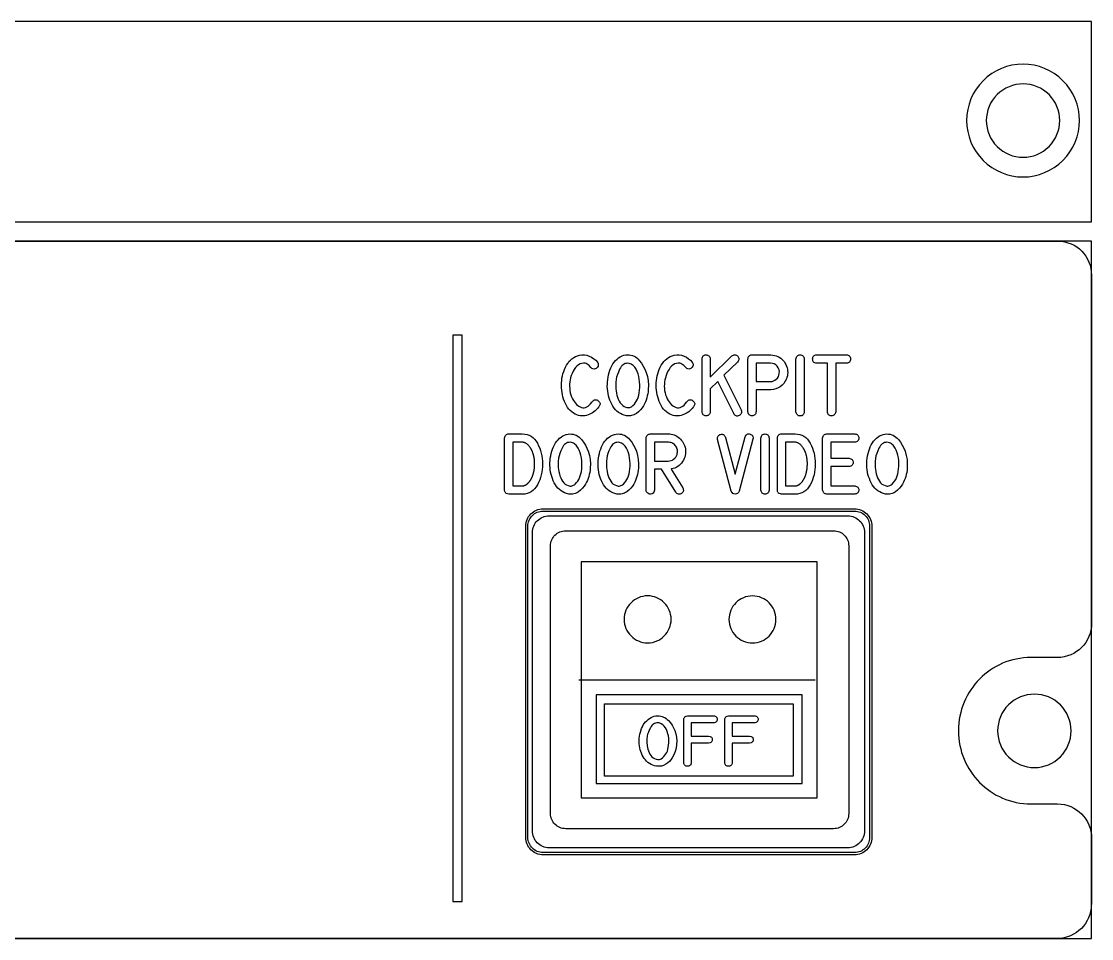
# Model space of a CAD drawing. Extents: x 214 to 359, y 82 to 686.
# Drawn here: x 286.9 to 359.4, y 623.4 to 685.6 of the extents above; entities that cross this region are included whole.
import ezdxf

# ---------------------------------------------------------------- set-up
doc = ezdxf.new("R2010")
doc.units = 0
for name, color, linetype in [('_BACKPANEL', 5, 'CONTINUOUS'), ('_ENGRAVING', 105, 'CONTINUOUS'), ('_LABELS', 30, 'CONTINUOUS'), ('_TOPLAYER', 1, 'CONTINUOUS')]:
    doc.layers.add(name, color=color, linetype=linetype)

msp = doc.modelspace()

# ---------------------------------------------------------------- linework, layer by layer
at = {"layer": '_BACKPANEL'}
for points in [[(214.37, 685.593), (214.37, 684.234), (214.37, 681.517), (214.37, 676.083), (214.37, 674.724), (214.37, 672.003), (359.37, 672.003), (359.37, 674.724), (359.37, 676.083), (359.37, 681.517), (359.37, 684.234), (359.37, 685.593)], [(214.375, 670.7), (214.375, 665.972), (214.375, 656.515), (214.375, 637.602), (214.375, 632.874), (214.375, 623.417), (359.375, 623.417), (359.375, 632.874), (359.375, 637.602), (359.375, 656.515), (359.375, 665.972), (359.375, 670.7)], [(322.215, 652.401), (343.311, 652.401), (343.416, 652.395), (343.518, 652.38), (343.617, 652.355), (343.711, 652.32), (343.801, 652.277), (343.886, 652.226), (343.965, 652.167), (344.038, 652.1), (344.104, 652.027), (344.163, 651.948), (344.214, 651.864), (344.258, 651.774), (344.292, 651.679), (344.317, 651.581), (344.333, 651.479), (344.338, 651.373), (344.338, 630.278), (344.333, 630.173), (344.317, 630.071), (344.292, 629.972), (344.258, 629.877), (344.214, 629.788), (344.163, 629.703), (344.104, 629.624), (344.038, 629.551), (343.965, 629.485), (343.886, 629.426), (343.801, 629.374), (343.711, 629.331), (343.617, 629.297), (343.518, 629.271), (343.416, 629.256), (343.311, 629.251), (322.215, 629.251), (322.11, 629.256), (322.008, 629.271), (321.909, 629.297), (321.815, 629.331), (321.725, 629.374), (321.64, 629.426), (321.561, 629.485), (321.488, 629.551), (321.422, 629.624), (321.363, 629.703), (321.312, 629.788), (321.268, 629.877), (321.234, 629.972), (321.209, 630.071), (321.193, 630.173), (321.188, 630.278), (321.188, 651.373), (321.193, 651.479), (321.209, 651.581), (321.234, 651.679), (321.268, 651.774), (321.312, 651.864), (321.363, 651.948), (321.422, 652.027), (321.488, 652.1), (321.561, 652.167), (321.64, 652.226), (321.725, 652.277), (321.815, 652.32), (321.909, 652.355), (322.008, 652.38), (322.11, 652.395)]]:
    msp.add_lwpolyline(points, close=True, dxfattribs=at)
for points in [[(354.732, 676.38, 0.414214), (357.22, 678.868, 0.414214), (354.732, 681.356, 0.414214), (352.244, 678.868, 0.414214)], [(355.5, 635.012, 0.414214), (357.988, 637.5, 0.414214), (355.5, 639.988, 0.414214), (353.012, 637.5, 0.414214)]]:
    msp.add_lwpolyline(points, format="xyb", close=True, dxfattribs=at)
at = {"layer": '_ENGRAVING'}
for points in [[(316.102, 664.316), (316.091, 625.934), (316.728, 625.934), (316.739, 664.316)], [(326.013, 659.5), (325.995, 659.474), (325.985, 659.459), (325.977, 659.447), (325.906, 659.357), (325.83, 659.274), (325.749, 659.197), (325.663, 659.127), (325.571, 659.064), (325.474, 659.008), (325.372, 658.958), (325.264, 658.915), (325.154, 658.881), (325.044, 658.859), (324.935, 658.849), (324.826, 658.85), (324.717, 658.863), (324.609, 658.888), (324.501, 658.924), (324.394, 658.972), (324.274, 659.041), (324.162, 659.121), (324.058, 659.211), (323.963, 659.313), (323.875, 659.426), (323.796, 659.549), (323.726, 659.684), (323.663, 659.829), (323.609, 659.981), (323.563, 660.134), (323.526, 660.289), (323.497, 660.445), (323.476, 660.603), (323.463, 660.762), (323.459, 660.923), (323.463, 661.085), (323.475, 661.247), (323.496, 661.405), (323.526, 661.559), (323.564, 661.711), (323.61, 661.859), (323.665, 662.003), (323.728, 662.145), (323.8, 662.283), (323.881, 662.413), (323.97, 662.53), (324.067, 662.635), (324.173, 662.726), (324.288, 662.805), (324.411, 662.872), (324.543, 662.925), (324.684, 662.966), (324.85, 662.991), (325.016, 662.989), (325.182, 662.958), (325.348, 662.9), (325.506, 662.821), (325.65, 662.727), (325.778, 662.618), (325.892, 662.495), (325.902, 662.481), (325.938, 662.419), (325.957, 662.354), (325.957, 662.286), (325.939, 662.215), (325.907, 662.15), (325.863, 662.098), (325.809, 662.059), (325.743, 662.034), (325.668, 662.025), (325.596, 662.037), (325.527, 662.071), (325.461, 662.127), (325.33, 662.264), (325.265, 662.318), (325.2, 662.361), (325.137, 662.393), (325.074, 662.416), (325.011, 662.428), (324.95, 662.43), (324.83, 662.413), (324.716, 662.373), (324.61, 662.31), (324.509, 662.224), (324.416, 662.12), (324.331, 662.003), (324.254, 661.872), (324.186, 661.727), (324.128, 661.578), (324.082, 661.433), (324.048, 661.294), (324.027, 661.159), (324.014, 661.011), (324.011, 660.863), (324.018, 660.715), (324.034, 660.566), (324.061, 660.419), (324.1, 660.277), (324.151, 660.139), (324.214, 660.005), (324.275, 659.895), (324.34, 659.796), (324.41, 659.708), (324.483, 659.63), (324.56, 659.564), (324.64, 659.508), (324.725, 659.463), (324.814, 659.428), (324.904, 659.408), (324.994, 659.407), (325.083, 659.423), (325.171, 659.458), (325.26, 659.511), (325.347, 659.583), (325.434, 659.673), (325.521, 659.781), (325.558, 659.833), (325.605, 659.88), (325.653, 659.915), (325.701, 659.938), (325.75, 659.949), (325.8, 659.949), (325.85, 659.937), (325.901, 659.913), (325.952, 659.877), (325.998, 659.834), (326.034, 659.791), (326.058, 659.746), (326.071, 659.699), (326.073, 659.651), (326.064, 659.602), (326.044, 659.552)], [(329.204, 661.802), (329.281, 661.519), (329.33, 661.231), (329.35, 660.938), (329.342, 660.64), (329.327, 660.491), (329.305, 660.345), (329.275, 660.203), (329.238, 660.064), (329.194, 659.928), (329.143, 659.795), (329.084, 659.666), (329.017, 659.54), (328.921, 659.392), (328.809, 659.254), (328.68, 659.129), (328.536, 659.015), (328.458, 658.965), (328.379, 658.924), (328.297, 658.892), (328.214, 658.869), (328.129, 658.854), (328.042, 658.849), (327.952, 658.852), (327.861, 658.863), (327.715, 658.897), (327.578, 658.943), (327.45, 659.003), (327.331, 659.077), (327.22, 659.163), (327.118, 659.263), (327.025, 659.376), (326.941, 659.502), (326.865, 659.637), (326.798, 659.775), (326.74, 659.917), (326.69, 660.063), (326.648, 660.213), (326.615, 660.367), (326.591, 660.524), (326.575, 660.685), (326.567, 660.848), (326.568, 661.009), (326.577, 661.169), (326.595, 661.329), (326.62, 661.487), (326.655, 661.644), (326.697, 661.8), (326.747, 661.955), (326.806, 662.105), (326.873, 662.243), (326.949, 662.372), (327.032, 662.489), (327.123, 662.597), (327.223, 662.693), (327.331, 662.779), (327.447, 662.855), (327.565, 662.915), (327.686, 662.958), (327.81, 662.983), (327.937, 662.992), (328.056, 662.986), (328.169, 662.969), (328.277, 662.939), (328.38, 662.898), (328.477, 662.846), (328.568, 662.781), (328.654, 662.705), (328.734, 662.617), (328.879, 662.426), (329.006, 662.226), (329.114, 662.018)], [(332.429, 659.5), (332.411, 659.474), (332.401, 659.459), (332.393, 659.447), (332.323, 659.357), (332.247, 659.274), (332.166, 659.197), (332.079, 659.127), (331.987, 659.064), (331.89, 659.008), (331.788, 658.958), (331.68, 658.915), (331.57, 658.881), (331.46, 658.859), (331.351, 658.849), (331.242, 658.85), (331.134, 658.863), (331.025, 658.888), (330.918, 658.924), (330.81, 658.972), (330.69, 659.041), (330.578, 659.121), (330.474, 659.211), (330.379, 659.313), (330.292, 659.426), (330.213, 659.549), (330.142, 659.684), (330.08, 659.829), (330.025, 659.981), (329.98, 660.134), (329.942, 660.289), (329.913, 660.445), (329.892, 660.603), (329.879, 660.762), (329.875, 660.923), (329.879, 661.085), (329.892, 661.247), (329.913, 661.405), (329.942, 661.559), (329.98, 661.711), (330.026, 661.859), (330.081, 662.003), (330.145, 662.145), (330.216, 662.283), (330.297, 662.413), (330.386, 662.53), (330.483, 662.635), (330.59, 662.726), (330.704, 662.805), (330.828, 662.872), (330.96, 662.925), (331.1, 662.966), (331.267, 662.991), (331.433, 662.989), (331.599, 662.958), (331.764, 662.9), (331.923, 662.821), (332.066, 662.727), (332.194, 662.618), (332.308, 662.495), (332.318, 662.481), (332.354, 662.419), (332.373, 662.354), (332.373, 662.286), (332.356, 662.215), (332.323, 662.15), (332.28, 662.098), (332.225, 662.059), (332.159, 662.034), (332.084, 662.025), (332.012, 662.037), (331.943, 662.071), (331.878, 662.127), (331.746, 662.264), (331.681, 662.318), (331.617, 662.361), (331.553, 662.393), (331.49, 662.416), (331.428, 662.428), (331.366, 662.43), (331.246, 662.413), (331.133, 662.373), (331.026, 662.31), (330.925, 662.224), (330.832, 662.12), (330.747, 662.003), (330.671, 661.872), (330.602, 661.727), (330.544, 661.578), (330.498, 661.433), (330.465, 661.294), (330.444, 661.159), (330.431, 661.011), (330.427, 660.863), (330.434, 660.715), (330.45, 660.566), (330.478, 660.419), (330.517, 660.277), (330.567, 660.139), (330.63, 660.005), (330.691, 659.895), (330.757, 659.796), (330.826, 659.708), (330.899, 659.63), (330.976, 659.564), (331.057, 659.508), (331.141, 659.463), (331.23, 659.428), (331.32, 659.408), (331.41, 659.407), (331.499, 659.423), (331.588, 659.458), (331.676, 659.511), (331.763, 659.583), (331.85, 659.673), (331.937, 659.781), (331.975, 659.833), (332.022, 659.88), (332.069, 659.915), (332.117, 659.938), (332.166, 659.949), (332.216, 659.949), (332.266, 659.937), (332.317, 659.913), (332.368, 659.877), (332.415, 659.834), (332.45, 659.791), (332.474, 659.746), (332.487, 659.699), (332.489, 659.651), (332.48, 659.602), (332.46, 659.552)], [(334.997, 662.915), (335.053, 662.952), (335.107, 662.977), (335.16, 662.991), (335.211, 662.994), (335.26, 662.986), (335.308, 662.967), (335.354, 662.937), (335.398, 662.896), (335.436, 662.849), (335.463, 662.801), (335.478, 662.753), (335.483, 662.704), (335.476, 662.655), (335.458, 662.605), (335.429, 662.554), (335.388, 662.503), (334.47, 661.604), (335.634, 659.263), (335.65, 659.195), (335.657, 659.132), (335.654, 659.075), (335.641, 659.023), (335.619, 658.977), (335.587, 658.936), (335.546, 658.901), (335.495, 658.871), (335.441, 658.85), (335.389, 658.84), (335.34, 658.84), (335.294, 658.852), (335.25, 658.874), (335.209, 658.907), (335.17, 658.952), (335.134, 659.007), (334.047, 661.191), (333.542, 660.694), (333.542, 659.132), (333.527, 659.065), (333.507, 659.008), (333.48, 658.959), (333.447, 658.919), (333.407, 658.888), (333.361, 658.867), (333.309, 658.854), (333.25, 658.85), (333.192, 658.855), (333.14, 658.869), (333.096, 658.891), (333.059, 658.922), (333.029, 658.962), (333.006, 659.01), (332.991, 659.067), (332.982, 659.132), (332.982, 662.705), (332.991, 662.771), (333.006, 662.828), (333.029, 662.877), (333.059, 662.917), (333.096, 662.948), (333.14, 662.971), (333.192, 662.985), (333.25, 662.991), (333.309, 662.988), (333.361, 662.975), (333.407, 662.953), (333.447, 662.922), (333.48, 662.882), (333.507, 662.832), (333.527, 662.773), (333.542, 662.705), (333.542, 661.486)], [(337.615, 662.992), (337.653, 662.992), (337.778, 662.978), (337.897, 662.954), (338.012, 662.919), (338.121, 662.875), (338.22, 662.822), (338.311, 662.761), (338.395, 662.692), (338.472, 662.616), (338.541, 662.531), (338.602, 662.439), (338.656, 662.338), (338.702, 662.23), (338.74, 662.118), (338.766, 662.007), (338.782, 661.897), (338.787, 661.787), (338.781, 661.678), (338.764, 661.57), (338.737, 661.462), (338.698, 661.355), (338.62, 661.196), (338.524, 661.054), (338.411, 660.931), (338.282, 660.827), (338.139, 660.742), (337.987, 660.678), (337.825, 660.635), (337.653, 660.613), (337.615, 660.611), (336.652, 660.611), (336.652, 659.138), (336.639, 659.071), (336.621, 659.013), (336.595, 658.965), (336.563, 658.924), (336.525, 658.893), (336.48, 658.871), (336.428, 658.858), (336.37, 658.853), (336.312, 658.858), (336.26, 658.871), (336.215, 658.893), (336.177, 658.924), (336.145, 658.965), (336.12, 659.013), (336.102, 659.071), (336.09, 659.138), (336.09, 662.709), (336.101, 662.768), (336.118, 662.821), (336.141, 662.866), (336.171, 662.905), (336.206, 662.937), (336.249, 662.962), (336.297, 662.981), (336.352, 662.992), (336.37, 662.992)], [(339.912, 659.132), (339.898, 659.065), (339.878, 659.007), (339.852, 658.959), (339.82, 658.919), (339.781, 658.888), (339.737, 658.866), (339.686, 658.852), (339.63, 658.848), (339.573, 658.853), (339.522, 658.866), (339.478, 658.889), (339.44, 658.92), (339.408, 658.96), (339.382, 659.008), (339.362, 659.066), (339.349, 659.132), (339.349, 662.705), (339.362, 662.772), (339.382, 662.83), (339.408, 662.879), (339.44, 662.919), (339.478, 662.95), (339.522, 662.973), (339.573, 662.986), (339.63, 662.991), (339.686, 662.987), (339.737, 662.974), (339.781, 662.951), (339.82, 662.92), (339.852, 662.88), (339.878, 662.831), (339.898, 662.772), (339.912, 662.705)], [(341.481, 659.136), (341.481, 662.422), (340.753, 662.422), (340.688, 662.431), (340.632, 662.448), (340.584, 662.473), (340.545, 662.504), (340.515, 662.544), (340.493, 662.59), (340.481, 662.644), (340.476, 662.706), (340.481, 662.768), (340.494, 662.822), (340.516, 662.869), (340.546, 662.908), (340.585, 662.94), (340.632, 662.965), (340.689, 662.982), (340.753, 662.992), (342.766, 662.992), (342.83, 662.983), (342.886, 662.966), (342.933, 662.941), (342.972, 662.909), (343.002, 662.87), (343.023, 662.823), (343.036, 662.768), (343.041, 662.706), (343.037, 662.644), (343.024, 662.589), (343.003, 662.543), (342.973, 662.503), (342.934, 662.472), (342.887, 662.447), (342.831, 662.431), (342.766, 662.422), (342.04, 662.422), (342.04, 659.136), (342.026, 659.069), (342.005, 659.011), (341.978, 658.962), (341.944, 658.922), (341.905, 658.891), (341.859, 658.869), (341.806, 658.857), (341.748, 658.853), (341.69, 658.858), (341.639, 658.872), (341.595, 658.895), (341.558, 658.926), (341.528, 658.966), (341.505, 659.014), (341.49, 659.071)], [(327.952, 662.418), (327.864, 662.412), (327.781, 662.393), (327.704, 662.362), (327.632, 662.318), (327.566, 662.262), (327.505, 662.193), (327.45, 662.112), (327.4, 662.018), (327.315, 661.825), (327.247, 661.647), (327.196, 661.484), (327.163, 661.335), (327.137, 661.107), (327.135, 660.836), (327.144, 660.69), (327.161, 660.544), (327.186, 660.4), (327.219, 660.257), (327.26, 660.117), (327.31, 659.985), (327.37, 659.86), (327.439, 659.741), (327.518, 659.636), (327.608, 659.551), (327.71, 659.484), (327.823, 659.437), (327.892, 659.42), (327.958, 659.411), (328.021, 659.411), (328.082, 659.421), (328.141, 659.439), (328.197, 659.467), (328.251, 659.504), (328.302, 659.549), (328.397, 659.652), (328.479, 659.757), (328.549, 659.865), (328.607, 659.977), (328.655, 660.102), (328.695, 660.246), (328.727, 660.407), (328.751, 660.587), (328.764, 660.776), (328.766, 660.965), (328.755, 661.153), (328.733, 661.342), (328.698, 661.526), (328.649, 661.7), (328.587, 661.865), (328.512, 662.021), (328.421, 662.158), (328.369, 662.217), (328.312, 662.268), (328.252, 662.313), (328.187, 662.351), (328.117, 662.382), (328.044, 662.406)], [(337.615, 662.422), (336.652, 662.422), (336.652, 661.183), (337.615, 661.183), (337.725, 661.193), (337.828, 661.222), (337.925, 661.27), (338.015, 661.337), (338.093, 661.419), (338.153, 661.51), (338.195, 661.611), (338.218, 661.721), (338.223, 661.856), (338.2, 661.983), (338.149, 662.101), (338.072, 662.211), (337.975, 662.303), (337.866, 662.369), (337.747, 662.409)], [(319.884, 657.628), (320.806, 657.628), (320.972, 657.619), (321.128, 657.589), (321.272, 657.539), (321.406, 657.469), (321.53, 657.379), (321.642, 657.27), (321.744, 657.14), (321.835, 656.991), (321.915, 656.829), (321.985, 656.664), (322.043, 656.494), (322.092, 656.321), (322.129, 656.143), (322.156, 655.962), (322.172, 655.777), (322.177, 655.587), (322.172, 655.398), (322.156, 655.212), (322.129, 655.031), (322.091, 654.854), (322.043, 654.68), (321.984, 654.511), (321.914, 654.345), (321.834, 654.184), (321.743, 654.034), (321.641, 653.905), (321.528, 653.795), (321.405, 653.705), (321.271, 653.636), (321.127, 653.586), (320.972, 653.556), (320.806, 653.546), (319.884, 653.546), (319.888, 653.546), (319.884, 653.546), (319.814, 653.558), (319.725, 653.593), (319.69, 653.619), (319.662, 653.651), (319.64, 653.687), (319.624, 653.729), (319.612, 653.829), (319.61, 653.829), (319.612, 657.349), (319.61, 657.365), (319.618, 657.418), (319.635, 657.467), (319.66, 657.511), (319.695, 657.552), (319.737, 657.585), (319.783, 657.609), (319.832, 657.624), (319.886, 657.628)], [(325.278, 656.454), (325.354, 656.176), (325.402, 655.892), (325.422, 655.602), (325.414, 655.308), (325.399, 655.161), (325.378, 655.018), (325.348, 654.877), (325.312, 654.74), (325.269, 654.606), (325.218, 654.475), (325.16, 654.348), (325.094, 654.224), (324.999, 654.077), (324.888, 653.942), (324.761, 653.818), (324.619, 653.705), (324.542, 653.656), (324.464, 653.616), (324.384, 653.584), (324.302, 653.561), (324.218, 653.547), (324.132, 653.541), (324.044, 653.544), (323.954, 653.556), (323.81, 653.589), (323.675, 653.635), (323.548, 653.694), (323.43, 653.766), (323.321, 653.851), (323.221, 653.95), (323.129, 654.061), (323.046, 654.186), (322.971, 654.319), (322.905, 654.455), (322.847, 654.596), (322.798, 654.74), (322.757, 654.887), (322.725, 655.039), (322.701, 655.194), (322.685, 655.353), (322.677, 655.513), (322.678, 655.672), (322.687, 655.83), (322.704, 655.988), (322.73, 656.144), (322.763, 656.299), (322.805, 656.453), (322.855, 656.606), (322.913, 656.753), (322.979, 656.89), (323.053, 657.017), (323.136, 657.133), (323.226, 657.238), (323.324, 657.334), (323.43, 657.418), (323.545, 657.493), (323.661, 657.552), (323.781, 657.595), (323.903, 657.62), (324.028, 657.628), (324.146, 657.623), (324.258, 657.605), (324.364, 657.576), (324.465, 657.536), (324.561, 657.484), (324.651, 657.42), (324.735, 657.345), (324.814, 657.259), (324.958, 657.07), (325.083, 656.873), (325.19, 656.668)], [(328.541, 656.454), (328.617, 656.176), (328.665, 655.892), (328.685, 655.602), (328.677, 655.308), (328.663, 655.161), (328.641, 655.018), (328.612, 654.877), (328.575, 654.74), (328.532, 654.606), (328.481, 654.475), (328.423, 654.348), (328.358, 654.224), (328.263, 654.077), (328.152, 653.942), (328.025, 653.818), (327.882, 653.705), (327.806, 653.656), (327.728, 653.616), (327.647, 653.584), (327.565, 653.561), (327.481, 653.547), (327.395, 653.541), (327.307, 653.544), (327.217, 653.556), (327.073, 653.589), (326.938, 653.635), (326.811, 653.694), (326.694, 653.766), (326.584, 653.851), (326.484, 653.95), (326.392, 654.061), (326.309, 654.186), (326.235, 654.319), (326.168, 654.455), (326.111, 654.596), (326.061, 654.74), (326.021, 654.887), (325.988, 655.039), (325.964, 655.194), (325.948, 655.353), (325.941, 655.513), (325.942, 655.672), (325.951, 655.83), (325.968, 655.988), (325.993, 656.144), (326.027, 656.299), (326.068, 656.453), (326.118, 656.606), (326.176, 656.753), (326.243, 656.89), (326.317, 657.017), (326.399, 657.133), (326.489, 657.238), (326.587, 657.334), (326.694, 657.418), (326.808, 657.493), (326.925, 657.552), (327.044, 657.595), (327.166, 657.62), (327.291, 657.628), (327.409, 657.623), (327.521, 657.605), (327.627, 657.576), (327.729, 657.536), (327.824, 657.484), (327.914, 657.42), (327.999, 657.345), (328.078, 657.259), (328.221, 657.07), (328.346, 656.873), (328.453, 656.668)], [(331.674, 653.978), (331.7, 653.923), (331.716, 653.87), (331.723, 653.82), (331.719, 653.771), (331.705, 653.725), (331.681, 653.681), (331.647, 653.639), (331.603, 653.6), (331.555, 653.571), (331.502, 653.554), (331.446, 653.548), (331.387, 653.554), (331.33, 653.57), (331.281, 653.596), (331.241, 653.632), (331.208, 653.677), (330.244, 655.23), (329.754, 655.23), (329.754, 653.827), (329.745, 653.746), (329.716, 653.678), (329.668, 653.621), (329.6, 653.577), (329.524, 653.55), (329.45, 653.546), (329.379, 653.564), (329.31, 653.606), (329.263, 653.65), (329.23, 653.702), (329.209, 653.761), (329.203, 653.827), (329.203, 657.349), (329.208, 657.405), (329.223, 657.457), (329.247, 657.504), (329.282, 657.547), (329.324, 657.583), (329.37, 657.608), (329.421, 657.623), (329.477, 657.628), (330.692, 657.628), (330.799, 657.624), (330.903, 657.611), (331.004, 657.589), (331.101, 657.557), (331.194, 657.518), (331.284, 657.469), (331.37, 657.411), (331.453, 657.344), (331.53, 657.271), (331.599, 657.193), (331.66, 657.11), (331.714, 657.022), (331.761, 656.93), (331.799, 656.833), (331.83, 656.731), (331.854, 656.624), (331.869, 656.508), (331.872, 656.393), (331.865, 656.281), (331.846, 656.171), (331.816, 656.062), (331.775, 655.955), (331.723, 655.851), (331.659, 655.748), (331.587, 655.651), (331.509, 655.564), (331.426, 655.487), (331.337, 655.42), (331.242, 655.363), (331.142, 655.316), (331.036, 655.279), (330.924, 655.252), (330.887, 655.246)], [(334.039, 657.252), (334.034, 657.319), (334.038, 657.38), (334.05, 657.433), (334.07, 657.48), (334.099, 657.52), (334.137, 657.553), (334.183, 657.579), (334.238, 657.599), (334.295, 657.609), (334.347, 657.61), (334.396, 657.6), (334.44, 657.58), (334.479, 657.55), (334.515, 657.509), (334.546, 657.458), (334.573, 657.397), (335.233, 654.909), (335.896, 657.421), (335.923, 657.483), (335.955, 657.534), (335.991, 657.575), (336.032, 657.605), (336.077, 657.624), (336.127, 657.633), (336.181, 657.63), (336.24, 657.618), (336.297, 657.596), (336.344, 657.569), (336.381, 657.535), (336.409, 657.496), (336.428, 657.45), (336.438, 657.398), (336.438, 657.34), (336.428, 657.276), (335.497, 653.753), (335.451, 653.663), (335.392, 653.599), (335.32, 653.56), (335.235, 653.547), (335.149, 653.559), (335.076, 653.596), (335.015, 653.658), (334.967, 653.745)], [(337.533, 653.821), (337.52, 653.755), (337.5, 653.698), (337.474, 653.65), (337.442, 653.61), (337.404, 653.58), (337.36, 653.558), (337.311, 653.545), (337.255, 653.541), (337.199, 653.545), (337.149, 653.559), (337.105, 653.581), (337.068, 653.611), (337.036, 653.651), (337.011, 653.699), (336.991, 653.756), (336.978, 653.821), (336.978, 657.345), (336.991, 657.411), (337.011, 657.468), (337.036, 657.517), (337.068, 657.556), (337.105, 657.587), (337.149, 657.609), (337.199, 657.623), (337.255, 657.627), (337.311, 657.623), (337.36, 657.61), (337.404, 657.588), (337.442, 657.557), (337.474, 657.518), (337.5, 657.469), (337.52, 657.412), (337.533, 657.345)], [(338.363, 657.628), (339.284, 657.628), (339.451, 657.619), (339.606, 657.589), (339.751, 657.539), (339.885, 657.469), (340.008, 657.379), (340.121, 657.27), (340.223, 657.14), (340.314, 656.991), (340.394, 656.829), (340.463, 656.664), (340.522, 656.494), (340.57, 656.321), (340.608, 656.143), (340.635, 655.962), (340.651, 655.777), (340.656, 655.587), (340.651, 655.398), (340.634, 655.212), (340.608, 655.031), (340.57, 654.854), (340.522, 654.68), (340.463, 654.511), (340.393, 654.345), (340.313, 654.184), (340.221, 654.034), (340.12, 653.905), (340.007, 653.795), (339.884, 653.705), (339.75, 653.636), (339.606, 653.586), (339.45, 653.556), (339.284, 653.546), (338.363, 653.546), (338.367, 653.546), (338.363, 653.546), (338.293, 653.558), (338.204, 653.593), (338.169, 653.619), (338.14, 653.651), (338.118, 653.687), (338.103, 653.729), (338.091, 653.829), (338.089, 653.829), (338.091, 657.349), (338.089, 657.365), (338.097, 657.418), (338.113, 657.467), (338.139, 657.511), (338.174, 657.552), (338.216, 657.585), (338.261, 657.609), (338.311, 657.624), (338.365, 657.628)], [(343.326, 657.072), (341.705, 657.072), (341.705, 655.982), (342.941, 655.982), (343.006, 655.968), (343.063, 655.948), (343.11, 655.922), (343.149, 655.89), (343.179, 655.851), (343.201, 655.806), (343.214, 655.755), (343.218, 655.698), (343.213, 655.64), (343.2, 655.589), (343.179, 655.545), (343.148, 655.506), (343.109, 655.474), (343.062, 655.448), (343.006, 655.429), (342.941, 655.416), (341.705, 655.416), (341.705, 654.106), (343.326, 654.106), (343.391, 654.092), (343.447, 654.073), (343.495, 654.047), (343.533, 654.015), (343.564, 653.977), (343.585, 653.932), (343.598, 653.882), (343.602, 653.825), (343.598, 653.768), (343.585, 653.718), (343.564, 653.674), (343.533, 653.636), (343.495, 653.604), (343.447, 653.578), (343.391, 653.559), (343.326, 653.546), (341.433, 653.546), (341.375, 653.557), (341.324, 653.575), (341.279, 653.601), (341.241, 653.633), (341.209, 653.671), (341.185, 653.717), (341.166, 653.77), (341.155, 653.829), (341.155, 657.349), (341.167, 657.411), (341.186, 657.466), (341.211, 657.512), (341.243, 657.551), (341.281, 657.582), (341.325, 657.605), (341.376, 657.621), (341.433, 657.628), (343.326, 657.628), (343.391, 657.619), (343.447, 657.603), (343.494, 657.579), (343.533, 657.548), (343.563, 657.509), (343.585, 657.463), (343.597, 657.409), (343.601, 657.348), (343.597, 657.288), (343.584, 657.234), (343.562, 657.189), (343.532, 657.15), (343.494, 657.12), (343.446, 657.096), (343.391, 657.081)], [(346.748, 656.454), (346.824, 656.176), (346.872, 655.892), (346.892, 655.602), (346.884, 655.308), (346.87, 655.161), (346.848, 655.018), (346.819, 654.877), (346.782, 654.74), (346.739, 654.606), (346.688, 654.475), (346.63, 654.348), (346.564, 654.224), (346.469, 654.077), (346.358, 653.942), (346.232, 653.818), (346.089, 653.705), (346.013, 653.656), (345.934, 653.616), (345.854, 653.584), (345.772, 653.561), (345.688, 653.547), (345.602, 653.541), (345.514, 653.544), (345.424, 653.556), (345.28, 653.589), (345.145, 653.635), (345.018, 653.694), (344.9, 653.766), (344.791, 653.851), (344.691, 653.95), (344.599, 654.061), (344.516, 654.186), (344.441, 654.319), (344.375, 654.455), (344.318, 654.596), (344.268, 654.74), (344.227, 654.887), (344.195, 655.039), (344.171, 655.194), (344.155, 655.353), (344.148, 655.513), (344.148, 655.672), (344.157, 655.83), (344.175, 655.988), (344.2, 656.144), (344.234, 656.299), (344.275, 656.453), (344.325, 656.606), (344.383, 656.753), (344.449, 656.89), (344.524, 657.017), (344.606, 657.133), (344.696, 657.238), (344.794, 657.334), (344.901, 657.418), (345.015, 657.493), (345.132, 657.552), (345.251, 657.595), (345.373, 657.62), (345.498, 657.628), (345.616, 657.623), (345.728, 657.605), (345.834, 657.576), (345.935, 657.536), (346.031, 657.484), (346.121, 657.42), (346.206, 657.345), (346.285, 657.259), (346.428, 657.07), (346.553, 656.873), (346.66, 656.668)], [(320.806, 654.108), (320.814, 654.108), (320.823, 654.108), (320.83, 654.109), (320.839, 654.11), (320.848, 654.111), (320.859, 654.112), (320.866, 654.113), (320.876, 654.114), (320.884, 654.115), (320.894, 654.116), (320.909, 654.12), (320.917, 654.123), (320.927, 654.128), (320.936, 654.129), (320.947, 654.132), (320.954, 654.134), (320.964, 654.138), (320.982, 654.146), (321.001, 654.154), (321.009, 654.157), (321.019, 654.162), (321.035, 654.172), (321.054, 654.182), (321.062, 654.187), (321.072, 654.194), (321.089, 654.206), (321.098, 654.211), (321.109, 654.218), (321.117, 654.224), (321.127, 654.232), (321.134, 654.237), (321.144, 654.244), (321.164, 654.26), (321.179, 654.275), (321.187, 654.283), (321.197, 654.293), (321.205, 654.301), (321.215, 654.311), (321.232, 654.327), (321.24, 654.335), (321.25, 654.345), (321.258, 654.354), (321.267, 654.365), (321.283, 654.385), (321.301, 654.407), (321.316, 654.429), (321.324, 654.44), (321.334, 654.451), (321.341, 654.463), (321.35, 654.475), (321.356, 654.488), (321.365, 654.501), (321.381, 654.525), (321.388, 654.538), (321.397, 654.551), (321.403, 654.564), (321.412, 654.576), (321.424, 654.602), (321.431, 654.616), (321.44, 654.632), (321.446, 654.645), (321.455, 654.66), (321.46, 654.674), (321.467, 654.69), (321.481, 654.72), (321.494, 654.752), (321.499, 654.767), (321.506, 654.784), (321.511, 654.8), (321.518, 654.818), (321.528, 654.85), (321.533, 654.866), (321.539, 654.883), (321.549, 654.917), (321.561, 654.951), (321.564, 654.968), (321.569, 654.987), (321.573, 655.004), (321.578, 655.023), (321.581, 655.038), (321.586, 655.057), (321.592, 655.095), (321.595, 655.112), (321.6, 655.131), (321.602, 655.148), (321.606, 655.167), (321.612, 655.204), (321.615, 655.222), (321.62, 655.242), (321.623, 655.28), (321.624, 655.297), (321.627, 655.318), (321.631, 655.356), (321.633, 655.394), (321.635, 655.434), (321.637, 655.472), (321.638, 655.49), (321.641, 655.511), (321.642, 655.528), (321.643, 655.549), (321.643, 655.567), (321.643, 655.587), (321.643, 655.606), (321.643, 655.625), (321.642, 655.644), (321.641, 655.665), (321.641, 655.683), (321.641, 655.703), (321.637, 655.743), (321.635, 655.779), (321.631, 655.82), (321.629, 655.856), (321.625, 655.894), (321.623, 655.912), (321.622, 655.932), (321.614, 655.97), (321.61, 655.987), (321.608, 656.006), (321.602, 656.044), (321.596, 656.082), (321.586, 656.117), (321.58, 656.151), (321.575, 656.168), (321.571, 656.187), (321.565, 656.204), (321.561, 656.223), (321.551, 656.257), (321.541, 656.291), (321.534, 656.306), (321.53, 656.323), (321.518, 656.357), (321.506, 656.389), (321.499, 656.404), (321.494, 656.42), (321.487, 656.434), (321.481, 656.45), (321.467, 656.48), (321.455, 656.508), (321.442, 656.538), (321.434, 656.551), (321.428, 656.564), (321.412, 656.592), (321.397, 656.618), (321.388, 656.631), (321.381, 656.644), (321.365, 656.668), (321.357, 656.68), (321.352, 656.692), (321.318, 656.737), (321.287, 656.781), (321.252, 656.821), (321.217, 656.859), (321.183, 656.893), (321.146, 656.923), (321.109, 656.953), (321.072, 656.979), (321.037, 657.001), (321.001, 657.018), (320.964, 657.032), (320.927, 657.046), (320.909, 657.051), (320.894, 657.058), (320.859, 657.064), (320.823, 657.066), (320.814, 657.066), (320.806, 657.066), (320.16, 657.066), (320.16, 654.108)], [(324.044, 657.062), (323.956, 657.056), (323.875, 657.038), (323.798, 657.007), (323.727, 656.964), (323.662, 656.908), (323.602, 656.84), (323.548, 656.76), (323.499, 656.668), (323.415, 656.478), (323.348, 656.302), (323.298, 656.141), (323.265, 655.994), (323.24, 655.769), (323.238, 655.501), (323.246, 655.357), (323.263, 655.214), (323.287, 655.072), (323.32, 654.93), (323.36, 654.793), (323.41, 654.662), (323.469, 654.539), (323.537, 654.422), (323.615, 654.318), (323.704, 654.234), (323.805, 654.168), (323.916, 654.122), (323.984, 654.105), (324.049, 654.096), (324.111, 654.096), (324.172, 654.106), (324.229, 654.124), (324.285, 654.151), (324.338, 654.187), (324.389, 654.233), (324.482, 654.333), (324.563, 654.437), (324.632, 654.544), (324.689, 654.654), (324.737, 654.778), (324.777, 654.919), (324.808, 655.079), (324.831, 655.256), (324.844, 655.443), (324.846, 655.629), (324.835, 655.815), (324.813, 656.001), (324.779, 656.182), (324.731, 656.354), (324.67, 656.517), (324.595, 656.671), (324.506, 656.806), (324.454, 656.864), (324.399, 656.915), (324.339, 656.959), (324.275, 656.996), (324.206, 657.027), (324.134, 657.05)], [(327.307, 657.062), (327.22, 657.056), (327.138, 657.038), (327.062, 657.007), (326.991, 656.964), (326.925, 656.908), (326.865, 656.84), (326.811, 656.76), (326.762, 656.668), (326.678, 656.478), (326.611, 656.302), (326.561, 656.141), (326.528, 655.994), (326.503, 655.769), (326.501, 655.501), (326.51, 655.357), (326.526, 655.214), (326.551, 655.072), (326.583, 654.93), (326.624, 654.793), (326.674, 654.662), (326.732, 654.539), (326.8, 654.422), (326.878, 654.318), (326.968, 654.234), (327.068, 654.168), (327.18, 654.122), (327.247, 654.105), (327.312, 654.096), (327.375, 654.096), (327.435, 654.106), (327.493, 654.124), (327.548, 654.151), (327.601, 654.187), (327.652, 654.233), (327.745, 654.333), (327.827, 654.437), (327.896, 654.544), (327.953, 654.654), (328, 654.778), (328.04, 654.919), (328.071, 655.079), (328.094, 655.256), (328.108, 655.443), (328.109, 655.629), (328.099, 655.815), (328.077, 656.001), (328.042, 656.182), (327.994, 656.354), (327.933, 656.517), (327.859, 656.671), (327.769, 656.806), (327.718, 656.864), (327.662, 656.915), (327.602, 656.959), (327.538, 656.996), (327.47, 657.027), (327.397, 657.05)], [(330.692, 655.791), (330.789, 655.798), (330.884, 655.821), (330.974, 655.86), (331.06, 655.914), (331.138, 655.981), (331.202, 656.057), (331.252, 656.142), (331.288, 656.237), (331.307, 656.313), (331.318, 656.387), (331.32, 656.459), (331.313, 656.529), (331.299, 656.598), (331.275, 656.664), (331.244, 656.729), (331.204, 656.792), (331.158, 656.851), (331.108, 656.902), (331.053, 656.947), (330.995, 656.985), (330.932, 657.016), (330.865, 657.039), (330.794, 657.056), (330.719, 657.066), (329.754, 657.066), (329.754, 655.791)], [(339.284, 654.108), (339.292, 654.108), (339.302, 654.108), (339.309, 654.109), (339.318, 654.11), (339.327, 654.111), (339.337, 654.112), (339.345, 654.113), (339.355, 654.114), (339.363, 654.115), (339.373, 654.116), (339.388, 654.12), (339.396, 654.123), (339.406, 654.128), (339.415, 654.129), (339.425, 654.132), (339.433, 654.134), (339.443, 654.138), (339.461, 654.146), (339.48, 654.154), (339.488, 654.157), (339.498, 654.162), (339.513, 654.172), (339.533, 654.182), (339.541, 654.187), (339.551, 654.194), (339.568, 654.206), (339.577, 654.211), (339.588, 654.218), (339.596, 654.224), (339.605, 654.232), (339.613, 654.237), (339.623, 654.244), (339.643, 654.26), (339.658, 654.275), (339.666, 654.283), (339.676, 654.293), (339.684, 654.301), (339.693, 654.311), (339.711, 654.327), (339.719, 654.335), (339.729, 654.345), (339.736, 654.354), (339.746, 654.365), (339.762, 654.385), (339.779, 654.407), (339.795, 654.429), (339.803, 654.44), (339.813, 654.451), (339.82, 654.463), (339.828, 654.475), (339.835, 654.488), (339.844, 654.501), (339.86, 654.525), (339.867, 654.538), (339.875, 654.551), (339.882, 654.564), (339.891, 654.576), (339.903, 654.602), (339.91, 654.616), (339.918, 654.632), (339.925, 654.645), (339.934, 654.66), (339.939, 654.674), (339.946, 654.69), (339.959, 654.72), (339.973, 654.752), (339.978, 654.767), (339.985, 654.784), (339.99, 654.8), (339.997, 654.818), (340.006, 654.85), (340.011, 654.866), (340.018, 654.883), (340.028, 654.917), (340.04, 654.951), (340.043, 654.968), (340.047, 654.987), (340.051, 655.004), (340.057, 655.023), (340.06, 655.038), (340.065, 655.057), (340.071, 655.095), (340.074, 655.112), (340.079, 655.131), (340.081, 655.148), (340.085, 655.167), (340.091, 655.204), (340.093, 655.222), (340.098, 655.242), (340.102, 655.28), (340.103, 655.297), (340.106, 655.318), (340.11, 655.356), (340.112, 655.394), (340.114, 655.434), (340.116, 655.472), (340.117, 655.49), (340.12, 655.511), (340.121, 655.528), (340.122, 655.549), (340.122, 655.567), (340.122, 655.587), (340.122, 655.606), (340.122, 655.625), (340.121, 655.644), (340.12, 655.665), (340.12, 655.683), (340.12, 655.703), (340.116, 655.743), (340.114, 655.779), (340.11, 655.82), (340.108, 655.856), (340.104, 655.894), (340.101, 655.912), (340.1, 655.932), (340.092, 655.97), (340.089, 655.987), (340.087, 656.006), (340.081, 656.044), (340.075, 656.082), (340.065, 656.117), (340.059, 656.151), (340.053, 656.168), (340.049, 656.187), (340.044, 656.204), (340.04, 656.223), (340.03, 656.257), (340.02, 656.291), (340.013, 656.306), (340.008, 656.323), (339.997, 656.357), (339.985, 656.389), (339.978, 656.404), (339.973, 656.42), (339.965, 656.434), (339.959, 656.45), (339.946, 656.48), (339.934, 656.508), (339.92, 656.538), (339.912, 656.551), (339.907, 656.564), (339.891, 656.592), (339.875, 656.618), (339.867, 656.631), (339.86, 656.644), (339.844, 656.668), (339.836, 656.68), (339.83, 656.692), (339.797, 656.737), (339.766, 656.781), (339.731, 656.821), (339.695, 656.859), (339.662, 656.893), (339.625, 656.923), (339.588, 656.953), (339.551, 656.979), (339.515, 657.001), (339.48, 657.018), (339.443, 657.032), (339.406, 657.046), (339.388, 657.051), (339.373, 657.058), (339.337, 657.064), (339.302, 657.066), (339.292, 657.066), (339.284, 657.066), (338.639, 657.066), (338.639, 654.108)], [(345.514, 657.062), (345.427, 657.056), (345.345, 657.038), (345.268, 657.007), (345.198, 656.964), (345.132, 656.908), (345.072, 656.84), (345.018, 656.76), (344.969, 656.668), (344.885, 656.478), (344.818, 656.302), (344.768, 656.141), (344.735, 655.994), (344.71, 655.769), (344.708, 655.501), (344.717, 655.357), (344.733, 655.214), (344.758, 655.072), (344.79, 654.93), (344.831, 654.793), (344.88, 654.662), (344.939, 654.539), (345.007, 654.422), (345.085, 654.318), (345.174, 654.234), (345.275, 654.168), (345.387, 654.122), (345.454, 654.105), (345.519, 654.096), (345.581, 654.096), (345.642, 654.106), (345.7, 654.124), (345.755, 654.151), (345.808, 654.187), (345.859, 654.233), (345.952, 654.333), (346.033, 654.437), (346.102, 654.544), (346.159, 654.654), (346.207, 654.778), (346.247, 654.919), (346.278, 655.079), (346.301, 655.256), (346.314, 655.443), (346.316, 655.629), (346.306, 655.815), (346.284, 656.001), (346.249, 656.182), (346.201, 656.354), (346.14, 656.517), (346.065, 656.671), (345.976, 656.806), (345.924, 656.864), (345.869, 656.915), (345.809, 656.959), (345.745, 656.996), (345.676, 657.027), (345.604, 657.05)], [(322.225, 652.554), (343.301, 652.554), (343.423, 652.548), (343.541, 652.53), (343.655, 652.501), (343.765, 652.461), (343.869, 652.411), (343.967, 652.351), (344.059, 652.283), (344.143, 652.206), (344.22, 652.122), (344.288, 652.03), (344.348, 651.932), (344.398, 651.828), (344.438, 651.718), (344.467, 651.604), (344.485, 651.485), (344.491, 651.363), (344.491, 630.288), (344.485, 630.166), (344.467, 630.047), (344.438, 629.933), (344.398, 629.824), (344.348, 629.72), (344.288, 629.621), (344.22, 629.53), (344.143, 629.445), (344.059, 629.369), (343.967, 629.3), (343.869, 629.241), (343.765, 629.191), (343.655, 629.151), (343.541, 629.121), (343.423, 629.103), (343.301, 629.097), (322.225, 629.097), (322.103, 629.103), (321.985, 629.121), (321.87, 629.151), (321.761, 629.191), (321.657, 629.241), (321.559, 629.3), (321.467, 629.369), (321.383, 629.445), (321.306, 629.53), (321.237, 629.621), (321.178, 629.72), (321.128, 629.824), (321.088, 629.933), (321.059, 630.047), (321.041, 630.166), (321.035, 630.288), (321.035, 651.363), (321.041, 651.485), (321.059, 651.604), (321.088, 651.718), (321.128, 651.828), (321.178, 651.932), (321.237, 652.03), (321.306, 652.122), (321.383, 652.206), (321.467, 652.283), (321.559, 652.351), (321.657, 652.411), (321.761, 652.461), (321.87, 652.501), (321.985, 652.53), (322.103, 652.548)], [(322.633, 652.076), (342.849, 652.076), (342.966, 652.07), (343.08, 652.053), (343.19, 652.024), (343.295, 651.986), (343.394, 651.938), (343.489, 651.881), (343.576, 651.816), (343.658, 651.742), (343.731, 651.661), (343.797, 651.573), (343.854, 651.479), (343.902, 651.379), (343.94, 651.274), (343.968, 651.164), (343.985, 651.051), (343.991, 650.934), (343.991, 630.718), (343.985, 630.601), (343.968, 630.487), (343.94, 630.377), (343.902, 630.272), (343.854, 630.172), (343.797, 630.078), (343.731, 629.99), (343.658, 629.909), (343.576, 629.836), (343.489, 629.77), (343.394, 629.713), (343.295, 629.665), (343.19, 629.627), (343.08, 629.599), (342.966, 629.582), (342.849, 629.576), (322.633, 629.576), (322.516, 629.582), (322.403, 629.599), (322.293, 629.627), (322.188, 629.665), (322.088, 629.713), (321.994, 629.77), (321.906, 629.836), (321.825, 629.909), (321.751, 629.99), (321.686, 630.078), (321.629, 630.172), (321.581, 630.272), (321.542, 630.377), (321.514, 630.487), (321.497, 630.601), (321.491, 630.718), (321.491, 650.934), (321.497, 651.051), (321.514, 651.164), (321.542, 651.274), (321.581, 651.379), (321.629, 651.479), (321.686, 651.573), (321.751, 651.661), (321.825, 651.742), (321.906, 651.816), (321.994, 651.881), (322.088, 651.938), (322.188, 651.986), (322.293, 652.024), (322.403, 652.053), (322.516, 652.07)]]:
    msp.add_lwpolyline(points, close=True, dxfattribs=at)
at = {"layer": '_LABELS'}
for points in [[(340.784, 632.95), (340.784, 648.952), (324.784, 648.952), (324.784, 632.95)], [(329.298, 646.651), (329.136, 646.642), (328.977, 646.618), (328.825, 646.579), (328.679, 646.525), (328.54, 646.458), (328.408, 646.379), (328.286, 646.287), (328.173, 646.184), (328.07, 646.071), (327.978, 645.949), (327.898, 645.818), (327.831, 645.678), (327.778, 645.532), (327.739, 645.38), (327.714, 645.222), (327.706, 645.059), (327.714, 644.896), (327.739, 644.738), (327.778, 644.586), (327.831, 644.439), (327.898, 644.3), (327.978, 644.169), (328.07, 644.047), (328.173, 643.933), (328.286, 643.831), (328.408, 643.739), (328.54, 643.659), (328.679, 643.592), (328.825, 643.539), (328.977, 643.5), (329.136, 643.475), (329.298, 643.467), (329.461, 643.475), (329.619, 643.5), (329.772, 643.539), (329.918, 643.592), (330.057, 643.659), (330.188, 643.739), (330.311, 643.831), (330.424, 643.933), (330.526, 644.047), (330.618, 644.169), (330.698, 644.3), (330.765, 644.439), (330.818, 644.586), (330.858, 644.738), (330.882, 644.896), (330.89, 645.059), (330.882, 645.222), (330.858, 645.38), (330.818, 645.532), (330.765, 645.678), (330.698, 645.818), (330.618, 645.949), (330.526, 646.071), (330.424, 646.184), (330.311, 646.287), (330.188, 646.379), (330.057, 646.458), (329.918, 646.525), (329.772, 646.579), (329.619, 646.618), (329.461, 646.642)], [(336.401, 646.647), (336.239, 646.639), (336.08, 646.615), (335.928, 646.576), (335.782, 646.522), (335.643, 646.455), (335.511, 646.375), (335.389, 646.284), (335.276, 646.181), (335.173, 646.068), (335.081, 645.945), (335.001, 645.814), (334.934, 645.675), (334.881, 645.529), (334.842, 645.376), (334.817, 645.218), (334.809, 645.056), (334.817, 644.893), (334.842, 644.735), (334.881, 644.582), (334.934, 644.436), (335.001, 644.297), (335.081, 644.166), (335.173, 644.043), (335.276, 643.93), (335.389, 643.827), (335.511, 643.736), (335.643, 643.656), (335.782, 643.589), (335.928, 643.535), (336.08, 643.496), (336.239, 643.472), (336.401, 643.464), (336.564, 643.472), (336.722, 643.496), (336.875, 643.535), (337.021, 643.589), (337.16, 643.656), (337.291, 643.736), (337.414, 643.827), (337.527, 643.93), (337.629, 644.043), (337.721, 644.166), (337.801, 644.297), (337.868, 644.436), (337.921, 644.582), (337.961, 644.735), (337.985, 644.893), (337.993, 645.056), (337.985, 645.218), (337.961, 645.376), (337.921, 645.529), (337.868, 645.675), (337.801, 645.814), (337.721, 645.945), (337.629, 646.068), (337.527, 646.181), (337.414, 646.284), (337.291, 646.375), (337.16, 646.455), (337.021, 646.522), (336.875, 646.576), (336.722, 646.615), (336.564, 646.639)], [(325.811, 639.933), (325.811, 639.791), (325.811, 633.933), (339.757, 633.933), (339.757, 639.933)], [(326.382, 639.335), (339.168, 639.335), (339.168, 634.433), (326.382, 634.433)], [(331.134, 637.534), (331.205, 637.301), (331.249, 637.063), (331.268, 636.821), (331.26, 636.575), (331.227, 636.332), (331.166, 636.099), (331.078, 635.878), (330.964, 635.667), (330.876, 635.545), (330.773, 635.431), (330.656, 635.328), (330.524, 635.234), (330.38, 635.159), (330.23, 635.113), (330.072, 635.096), (329.907, 635.109), (329.774, 635.136), (329.649, 635.175), (329.531, 635.224), (329.422, 635.285), (329.321, 635.356), (329.228, 635.438), (329.143, 635.532), (329.066, 635.636), (328.997, 635.747), (328.936, 635.861), (328.882, 635.979), (328.836, 636.099), (328.798, 636.223), (328.768, 636.35), (328.746, 636.48), (328.731, 636.612), (328.725, 636.747), (328.725, 636.88), (328.734, 637.012), (328.75, 637.144), (328.773, 637.274), (328.804, 637.404), (328.889, 637.661), (328.943, 637.784), (329.004, 637.899), (329.073, 638.005), (329.149, 638.102), (329.233, 638.19), (329.324, 638.27), (329.422, 638.341), (329.528, 638.403), (329.636, 638.453), (329.747, 638.488), (329.86, 638.51), (329.976, 638.517), (330.085, 638.512), (330.189, 638.497), (330.288, 638.473), (330.381, 638.439), (330.47, 638.396), (330.553, 638.343), (330.632, 638.28), (330.705, 638.207), (330.838, 638.049), (330.954, 637.884), (331.053, 637.713)], [(329.991, 638.043), (329.91, 638.038), (329.834, 638.022), (329.763, 637.997), (329.698, 637.96), (329.637, 637.914), (329.581, 637.857), (329.531, 637.79), (329.486, 637.713), (329.408, 637.554), (329.346, 637.407), (329.3, 637.272), (329.269, 637.149), (329.245, 636.961), (329.244, 636.737), (329.267, 636.496), (329.32, 636.259), (329.358, 636.144), (329.404, 636.034), (329.458, 635.931), (329.521, 635.833), (329.593, 635.747), (329.676, 635.676), (329.769, 635.621), (329.873, 635.582), (329.995, 635.561), (330.053, 635.561), (330.109, 635.569), (330.163, 635.584), (330.214, 635.607), (330.311, 635.675), (330.397, 635.759), (330.472, 635.846), (330.536, 635.936), (330.589, 636.028), (330.633, 636.131), (330.67, 636.25), (330.699, 636.383), (330.72, 636.532), (330.732, 636.687), (330.734, 636.843), (330.724, 636.999), (330.704, 637.155), (330.672, 637.306), (330.628, 637.45), (330.571, 637.587), (330.502, 637.715), (330.419, 637.829), (330.32, 637.919), (330.205, 637.987), (330.074, 638.033)], [(331.747, 635.337), (331.747, 638.28), (331.758, 638.332), (331.776, 638.377), (331.799, 638.416), (331.828, 638.449), (331.863, 638.476), (331.904, 638.496), (332.005, 638.517), (333.76, 638.517), (333.819, 638.509), (333.87, 638.495), (333.913, 638.475), (333.949, 638.449), (333.976, 638.416), (333.996, 638.377), (334.008, 638.332), (334.012, 638.281), (334.008, 638.229), (333.996, 638.185), (333.976, 638.146), (333.948, 638.114), (333.912, 638.088), (333.868, 638.068), (333.816, 638.055), (333.756, 638.048), (332.257, 638.048), (332.257, 637.135), (333.426, 637.135), (333.536, 637.115), (333.579, 637.096), (333.615, 637.071), (333.642, 637.04), (333.663, 637.003), (333.675, 636.959), (333.68, 636.91), (333.677, 636.861), (333.665, 636.817), (333.646, 636.778), (333.618, 636.745), (333.582, 636.717), (333.538, 636.695), (333.426, 636.667), (332.257, 636.667), (332.257, 635.337), (332.249, 635.283), (332.235, 635.236), (332.214, 635.196), (332.186, 635.164), (332.152, 635.138), (332.112, 635.119), (332.065, 635.108), (332.011, 635.104), (331.957, 635.106), (331.909, 635.117), (331.867, 635.135), (331.831, 635.16), (331.801, 635.193), (331.777, 635.234), (331.759, 635.282)], [(334.519, 635.337), (334.519, 638.28), (334.53, 638.332), (334.547, 638.377), (334.571, 638.416), (334.6, 638.449), (334.635, 638.476), (334.676, 638.496), (334.777, 638.517), (336.531, 638.517), (336.591, 638.509), (336.642, 638.495), (336.685, 638.475), (336.72, 638.449), (336.748, 638.416), (336.768, 638.377), (336.78, 638.332), (336.783, 638.281), (336.779, 638.229), (336.768, 638.185), (336.748, 638.146), (336.72, 638.114), (336.684, 638.088), (336.64, 638.068), (336.588, 638.055), (336.528, 638.048), (335.029, 638.048), (335.029, 637.135), (336.198, 637.135), (336.308, 637.115), (336.351, 637.096), (336.386, 637.071), (336.414, 637.04), (336.434, 637.003), (336.447, 636.959), (336.452, 636.91), (336.449, 636.861), (336.437, 636.817), (336.418, 636.778), (336.39, 636.745), (336.354, 636.717), (336.31, 636.695), (336.198, 636.667), (335.029, 636.667), (335.029, 635.337), (335.021, 635.283), (335.006, 635.236), (334.986, 635.196), (334.958, 635.164), (334.924, 635.138), (334.884, 635.119), (334.837, 635.108), (334.783, 635.104), (334.729, 635.106), (334.681, 635.117), (334.639, 635.135), (334.603, 635.16), (334.573, 635.193), (334.549, 635.234), (334.531, 635.282)]]:
    msp.add_lwpolyline(points, close=True, dxfattribs=at)
msp.add_lwpolyline([(324.645, 640.951), (340.645, 640.951)], dxfattribs=at)
at = {"layer": '_TOPLAYER'}
for points in [[(214.37, 672.003), (359.37, 672.003), (359.37, 685.593), (214.37, 685.593)], [(323.746, 651.069), (341.895, 651.069), (342, 651.064), (342.102, 651.048), (342.201, 651.023), (342.295, 650.989), (342.385, 650.946), (342.469, 650.895), (342.548, 650.836), (342.621, 650.77), (342.687, 650.697), (342.746, 650.618), (342.797, 650.533), (342.84, 650.444), (342.874, 650.349), (342.9, 650.251), (342.915, 650.149), (342.92, 650.044), (342.92, 631.894), (342.915, 631.789), (342.9, 631.687), (342.874, 631.589), (342.84, 631.495), (342.797, 631.405), (342.746, 631.32), (342.687, 631.242), (342.621, 631.169), (342.548, 631.103), (342.469, 631.044), (342.385, 630.993), (342.295, 630.95), (342.201, 630.915), (342.102, 630.89), (342, 630.874), (341.895, 630.869), (323.746, 630.869), (323.64, 630.874), (323.538, 630.89), (323.44, 630.915), (323.346, 630.95), (323.256, 630.993), (323.172, 631.044), (323.093, 631.103), (323.02, 631.169), (322.954, 631.242), (322.895, 631.32), (322.844, 631.405), (322.801, 631.495), (322.766, 631.589), (322.741, 631.687), (322.726, 631.789), (322.72, 631.894), (322.72, 650.044), (322.726, 650.149), (322.741, 650.251), (322.766, 650.349), (322.801, 650.444), (322.844, 650.533), (322.895, 650.618), (322.954, 650.697), (323.02, 650.77), (323.093, 650.836), (323.172, 650.895), (323.256, 650.946), (323.346, 650.989), (323.44, 651.023), (323.538, 651.048), (323.64, 651.064)]]:
    msp.add_lwpolyline(points, close=True, dxfattribs=at)
msp.add_lwpolyline([(354.73, 675.048, 0.414214), (358.553, 678.871, 0.414214), (354.73, 682.694, 0.414214), (350.907, 678.871, 0.414214)], format="xyb", close=True, dxfattribs=at)
msp.add_lwpolyline([(218, 670.7), (357.089, 670.698), (357.325, 670.686), (357.554, 670.651), (357.774, 670.593), (357.984, 670.515), (358.184, 670.417), (358.372, 670.301), (358.547, 670.166), (358.708, 670.016), (358.854, 669.851), (358.984, 669.672), (359.097, 669.48), (359.192, 669.276), (359.268, 669.062), (359.323, 668.839), (359.357, 668.608), (359.368, 668.369), (359.368, 666.051), (359.375, 651.125), (359.375, 647.124), (359.375, 644.8), (359.363, 644.562), (359.328, 644.331), (359.271, 644.108), (359.193, 643.894), (359.095, 643.69), (358.979, 643.498), (358.846, 643.319), (358.697, 643.153), (358.532, 643.003), (358.354, 642.869), (358.163, 642.752), (357.96, 642.654), (357.748, 642.576), (357.526, 642.518), (357.296, 642.483), (357.059, 642.471), (355.258, 642.471), (355.005, 642.464), (354.756, 642.445), (354.511, 642.413), (354.269, 642.369), (354.032, 642.314), (353.799, 642.247), (353.571, 642.168), (353.348, 642.079), (353.131, 641.979), (352.919, 641.869), (352.714, 641.749), (352.515, 641.62), (352.322, 641.481), (352.137, 641.333), (351.959, 641.177), (351.789, 641.012), (351.626, 640.84), (351.472, 640.659), (351.327, 640.472), (351.19, 640.277), (351.062, 640.076), (350.944, 639.868), (350.836, 639.654), (350.738, 639.435), (350.65, 639.21), (350.573, 638.98), (350.506, 638.745), (350.452, 638.506), (350.409, 638.262), (350.377, 638.015), (350.358, 637.764), (350.352, 637.51), (350.358, 637.256), (350.377, 637.006), (350.409, 636.758), (350.452, 636.515), (350.506, 636.276), (350.573, 636.041), (350.65, 635.811), (350.738, 635.586), (350.836, 635.366), (350.944, 635.153), (351.062, 634.945), (351.19, 634.744), (351.327, 634.549), (351.472, 634.362), (351.626, 634.181), (351.789, 634.009), (351.959, 633.844), (352.137, 633.688), (352.322, 633.54), (352.515, 633.402), (352.714, 633.272), (352.919, 633.152), (353.131, 633.042), (353.348, 632.943), (353.571, 632.854), (353.799, 632.775), (354.032, 632.708), (354.269, 632.652), (354.511, 632.608), (354.756, 632.577), (355.005, 632.557), (355.258, 632.551), (357.07, 632.551), (357.306, 632.538), (357.535, 632.502), (357.756, 632.444), (357.968, 632.365), (358.17, 632.266), (358.36, 632.149), (358.537, 632.015), (358.701, 631.865), (358.85, 631.699), (358.982, 631.52), (359.098, 631.329), (359.195, 631.126), (359.272, 630.912), (359.329, 630.689), (359.364, 630.459), (359.375, 630.222), (359.375, 628.218), (359.374, 627.046), (359.376, 625.735), (359.355, 625.725), (359.342, 625.491), (359.306, 625.264), (359.249, 625.045), (359.172, 624.835), (359.075, 624.635), (358.96, 624.446), (358.828, 624.269), (358.681, 624.106), (358.519, 623.957), (358.343, 623.824), (358.154, 623.708), (357.954, 623.609), (357.744, 623.53), (357.524, 623.471), (357.296, 623.433), (357.062, 623.418), (356.151, 623.417), (217.593, 623.417)], dxfattribs=at)

doc.saveas('drawing.dxf')
